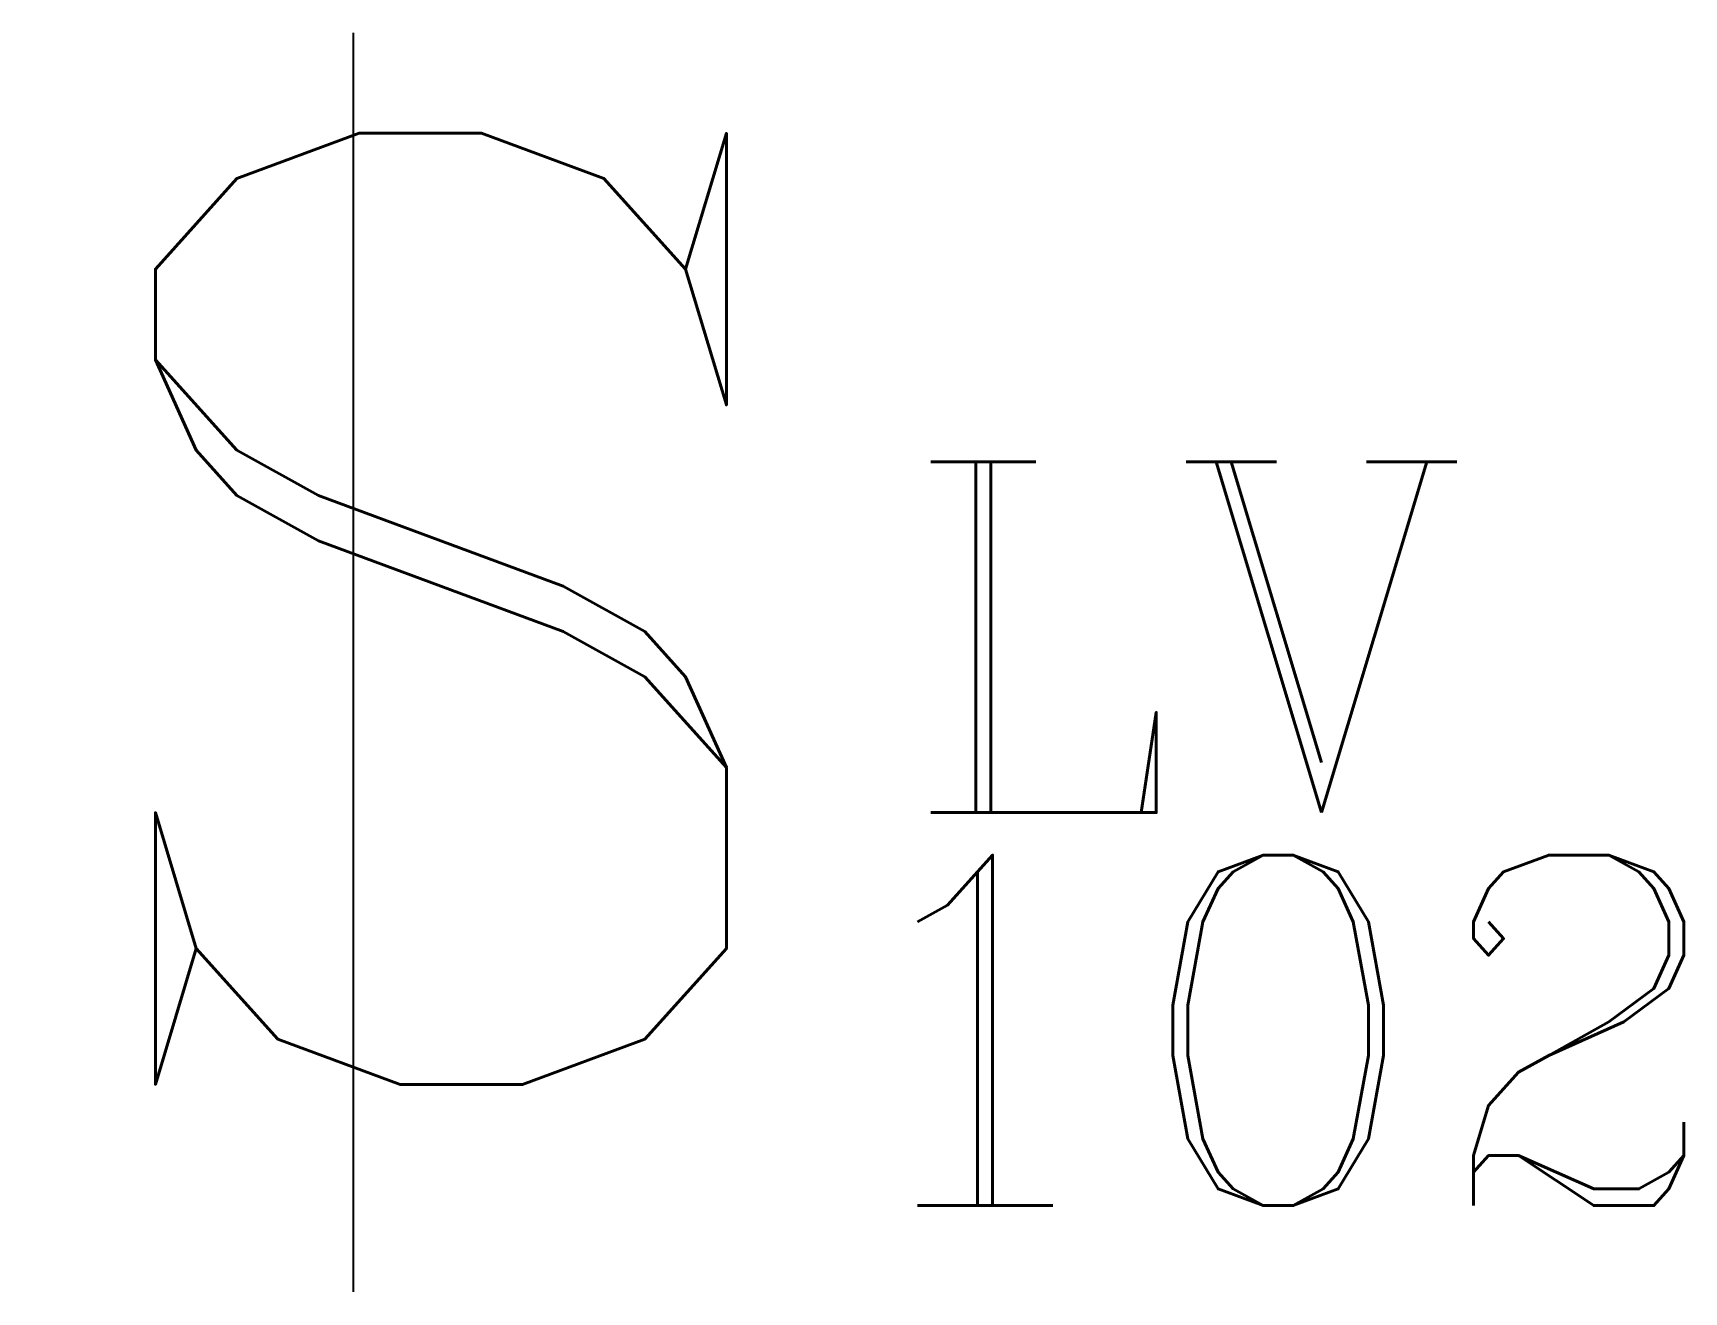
# Model space of a CAD drawing. Header units: inches. Extents: x -6.9 to 28.5, y 0 to 27.
import ezdxf

# ---------------------------------------------------------------- set-up
doc = ezdxf.new("R2010")
doc.units = ezdxf.units.IN
doc.header["$LTSCALE"] = 48
doc.header["$MEASUREMENT"] = 0
doc.styles.add('ROMANC', font='COMPLEX.SHX')

msp = doc.modelspace()

# ---------------------------------------------------------------- wipeouts: each hides what was drawn before it
msp.add_wipeout([(-6.852, 0), (28.058, 0), (28.058, 26.967), (-6.852, 26.967)])

# ---------------------------------------------------------------- next in the draw order: linework, layer by layer
msp.add_line((0, 26.967), (0, 0))

# ---------------------------------------------------------------- next in the draw order: texts
at = {"style": 'ROMANC'}
for s, height, p in [('S', 20.375, (-6.852, 4.446)), ('LV', 7.5091, (11.725, 10.27)), ('102', 7.5091, (10.153, 1.85))]:
    msp.add_text(s, height=height, dxfattribs=at).set_placement(p)

doc.saveas('drawing.dxf')
